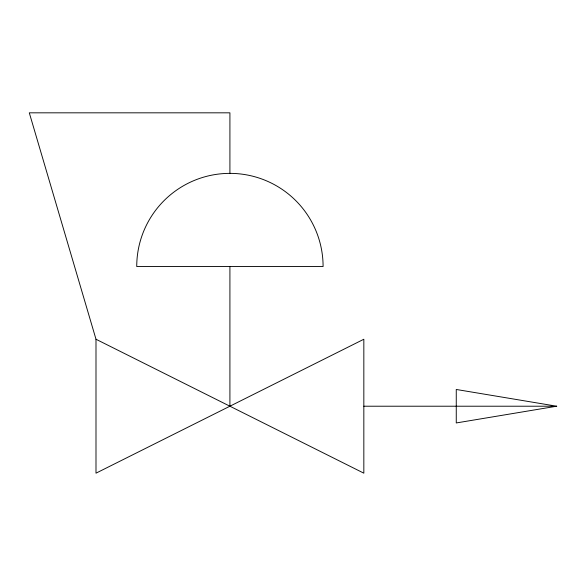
<?xml version="1.0" encoding="UTF-8"?>
<svg xmlns="http://www.w3.org/2000/svg" width="586" height="586" viewBox="0 0 586 586"><rect width="100%" height="100%" fill="white"/><g stroke="black" fill="none" stroke-linecap="round" stroke-linejoin="round"><path stroke-width="0.88" d="M556.7 406.215L456.26 422.953L456.26 389.47L556.7 406.215L363.833 406.215M95.994 339.25L363.833 473.173L363.833 339.25L95.994 473.173L95.994 339.25L29.3 112.827L229.917 112.827L229.917 173.368A93.174 93.174 0 0 0 136.736 266.542L323.091 266.542A93.174 93.174 0 0 0 229.917 173.368M229.917 266.542L229.917 406.215"/></g></svg>
